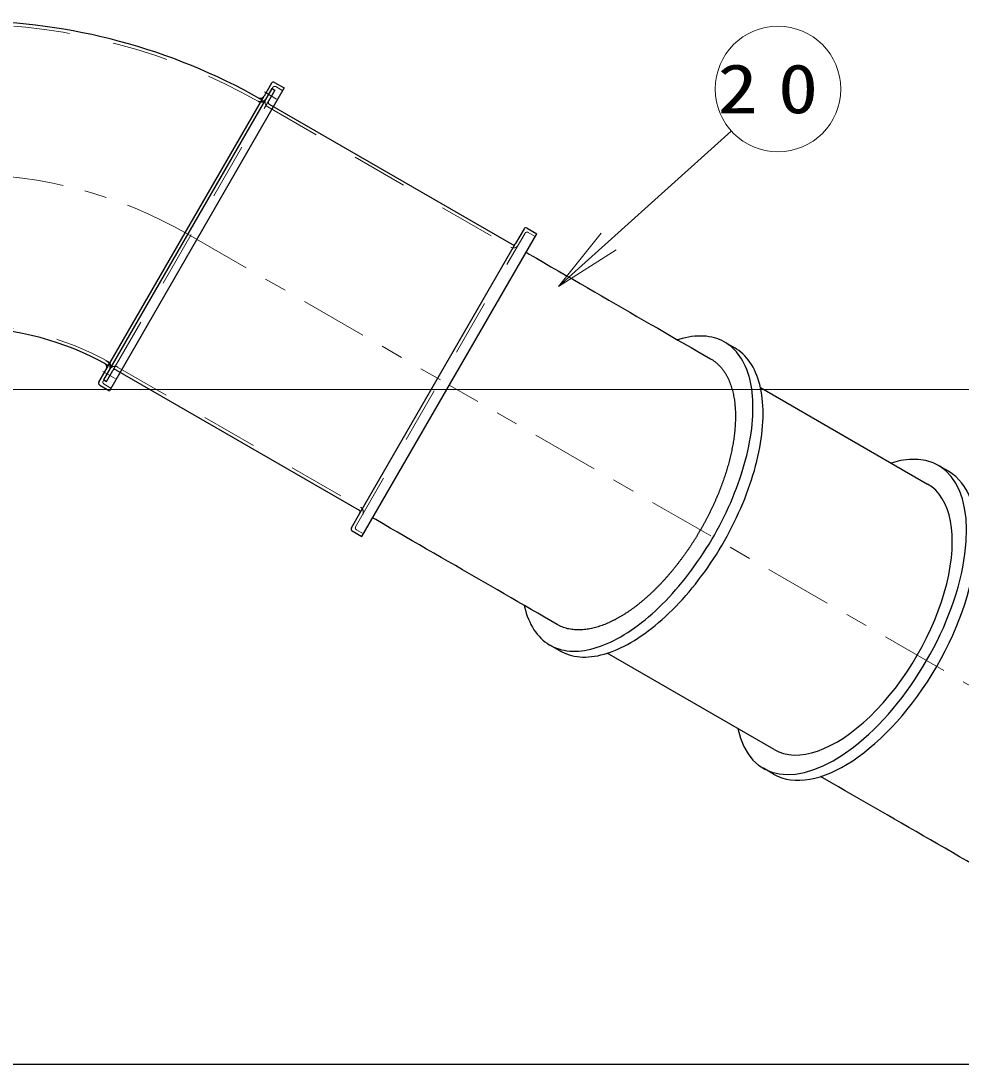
# Model space of a CAD drawing. Units: millimetres on the paper, scale 1:50. Extents: x -385 to 840, y 0 to 267.
# Drawn here: x 144.47 to 186.4, y 47.47 to 94.01 of the extents above; entities that cross this region are included whole.
import ezdxf

# ---------------------------------------------------------------- set-up
doc = ezdxf.new("R2010")
doc.units = ezdxf.units.MM
doc.linetypes.add('USER1', pattern=[4.5, 2.5, -2])
doc.linetypes.add('USER2', pattern=[6, 3, -1, 1, -1])
doc.layers.add('1_50', color=7, linetype='Continuous', lineweight=25)
doc.styles.add('ＭＳ ゴシック', font='')
doc.styles.get('ＭＳ ゴシック').set_extended_font_data('MS Gothic')

# ---------------------------------------------------------------- blocks, each defined once
blk = doc.blocks.new('open_arrow')
at = {"color": 0, "linetype": 'Continuous', "lineweight": -2}
blk.add_lwpolyline([(7.5, 1.25), (0, 0), (7.5, -1.25)], dxfattribs=at)

msp = doc.modelspace()

# ---------------------------------------------------------------- linework, layer by layer
at = {"layer": '1_50', "color": 140}
for p, q in [((155.651, 91.231), (155.32, 90.658)), ((155.787, 91.268), (156.22, 91.018)), ((148.172, 77.997), (155.672, 90.988)), ((156.22, 91.018), (148.42, 77.508)), ((155.793, 90.918), (155.513, 90.433)), ((155.672, 90.988), (155.793, 90.918)), ((147.951, 77.894), (155.32, 90.658)), ((155.55, 90.296), (166.393, 84.036)), ((166.909, 84.731), (166.529, 84.073)), ((167.046, 84.768), (167.479, 84.518)), ((159.679, 71.008), (167.479, 84.518)), ((159.589, 72.052), (166.529, 84.073)), ((148.293, 77.927), (148.573, 78.412)), ((148.71, 78.449), (159.553, 72.189)), ((147.987, 77.758), (148.42, 77.508)), ((148.172, 77.997), (148.293, 77.927)), ((159.209, 71.394), (159.589, 72.052)), ((159.246, 71.258), (159.679, 71.008))]:
    msp.add_line(p, q, dxfattribs=at)
at = {"layer": '1_50', "color": 140, "linetype": 'USER1', "lineweight": 13}
for p, q in [((148.142, 77.945), (155.702, 91.04)), ((155.839, 91.076), (156.15, 90.896)), ((148.573, 78.412), (155.513, 90.433)), ((155.48, 90.175), (166.323, 83.915)), ((159.4, 71.445), (166.96, 84.54)), ((167.097, 84.576), (167.409, 84.396)), ((148.78, 78.57), (159.623, 72.31)), ((148.179, 77.809), (148.49, 77.629)), ((159.437, 71.309), (159.749, 71.129))]:
    msp.add_line(p, q, dxfattribs=at)
at = {"layer": '1_50', "color": 140, "linetype": 'USER2', "lineweight": 13}
for p, q in [((155.874, 90.525), (155.33, 90.839)), ((151.922, 84.493), (163.18, 77.993)), ((148.674, 78.054), (148.13, 78.368))]:
    msp.add_line(p, q, dxfattribs=at)
at = {"layer": '1_50', "lineweight": 13}
for p, q in [((168.452, 82.157), (176.155, 89.096)), ((142.402, 77.572), (222.32, 77.572))]:
    msp.add_line(p, q, dxfattribs=at)
at = {"layer": '1_50', "color": 4}
for p, q in [((175.862, 79.678), (176.312, 79.418)), ((177.455, 77.649), (184.906, 73.348)), ((185.836, 73.919), (185.386, 74.179)), ((168.512, 65.908), (168.062, 66.168)), ((178.064, 61.501), (170.615, 65.802)), ((178.036, 60.409), (177.586, 60.669))]:
    msp.add_line(p, q, dxfattribs=at)
at = {"layer": '1_50', "color": 4, "linetype": 'USER2', "lineweight": 13}
msp.add_line((190.825, 62.032), (163.579, 77.763), dxfattribs=at)
at = {"layer": '1_50'}
msp.add_line((75.524, 47.472), (217.795, 47.472), dxfattribs=at)
at = {"layer": '1_50', "color": 4}
for points in [[(166.999, 83.686), (167.135, 83.608), (167.461, 83.42), (167.786, 83.231), (168.112, 83.044), (168.437, 82.856), (168.761, 82.669), (169.085, 82.482), (169.408, 82.295), (169.729, 82.11), (170.05, 81.924), (170.37, 81.74), (170.688, 81.556), (171.005, 81.373), (171.32, 81.191), (171.634, 81.01), (171.946, 80.83), (172.256, 80.651), (172.564, 80.473), (172.87, 80.296), (173.174, 80.121), (173.476, 79.947), (173.775, 79.774), (174.072, 79.603), (174.366, 79.433), (174.657, 79.265), (174.946, 79.098), (175.232, 78.933)], [(166.919, 67.936), (166.933, 67.873), (166.97, 67.728), (167.011, 67.588), (167.057, 67.453), (167.108, 67.322), (167.162, 67.197), (167.221, 67.077), (167.285, 66.962), (167.352, 66.853), (167.424, 66.749), (167.5, 66.651), (167.58, 66.558), (167.663, 66.471), (167.751, 66.39), (167.843, 66.315), (167.938, 66.246), (168.037, 66.182), (168.139, 66.125), (168.245, 66.074), (168.354, 66.03), (168.467, 65.991), (168.582, 65.959), (168.701, 65.933), (168.823, 65.913), (168.947, 65.9), (169.074, 65.893), (169.204, 65.892), (169.337, 65.898), (169.471, 65.91), (169.608, 65.928), (169.747, 65.953), (169.888, 65.984), (170.031, 66.021), (170.176, 66.065), (170.322, 66.115), (170.47, 66.171), (170.619, 66.233), (170.769, 66.301), (170.921, 66.375), (171.073, 66.455), (171.226, 66.54), (171.38, 66.632), (171.535, 66.729), (171.689, 66.832), (171.844, 66.94), (171.999, 67.054), (172.154, 67.173), (172.309, 67.297), (172.464, 67.427), (172.618, 67.561), (172.771, 67.7), (172.924, 67.844), (173.076, 67.993), (173.227, 68.145), (173.377, 68.303), (173.525, 68.464), (173.672, 68.629), (173.818, 68.799), (173.962, 68.972), (174.104, 69.148), (174.244, 69.328), (174.382, 69.512), (174.518, 69.698), (174.652, 69.887), (174.783, 70.079), (174.911, 70.274), (175.037, 70.471), (175.16, 70.67), (175.28, 70.871), (175.398, 71.074), (175.512, 71.279), (175.623, 71.485), (175.73, 71.693), (175.835, 71.901), (175.935, 72.111), (176.032, 72.321), (176.126, 72.532), (176.216, 72.743), (176.301, 72.955), (176.383, 73.166), (176.461, 73.377), (176.535, 73.588), (176.605, 73.798), (176.67, 74.007), (176.732, 74.215), (176.789, 74.423), (176.841, 74.628), (176.889, 74.833), (176.933, 75.035), (176.972, 75.236), (177.007, 75.434), (177.037, 75.631), (177.063, 75.824), (177.084, 76.016), (177.1, 76.204), (177.112, 76.389), (177.119, 76.572), (177.121, 76.751), (177.119, 76.926), (177.112, 77.098), (177.1, 77.266), (177.084, 77.43), (177.063, 77.591), (177.038, 77.747), (177.008, 77.898), (176.973, 78.045), (176.934, 78.188), (176.89, 78.325), (176.842, 78.458), (176.79, 78.586), (176.733, 78.709), (176.672, 78.826), (176.606, 78.938), (176.536, 79.045), (176.463, 79.146), (176.385, 79.241), (176.303, 79.331), (176.217, 79.415), (176.128, 79.493), (176.034, 79.566), (175.937, 79.632), (175.836, 79.692), (175.732, 79.746), (175.625, 79.794), (175.514, 79.836), (175.4, 79.871), (175.283, 79.9), (175.162, 79.923), (175.039, 79.939), (174.914, 79.95), (174.785, 79.953), (174.654, 79.951), (174.52, 79.942), (174.385, 79.927), (174.247, 79.905), (174.106, 79.877), (173.964, 79.843), (173.821, 79.803), (173.759, 79.783)], [(168.512, 65.908), (168.589, 65.865), (168.695, 65.814), (168.804, 65.77), (168.917, 65.731), (169.032, 65.699), (169.151, 65.673), (169.273, 65.653), (169.397, 65.64), (169.524, 65.633), (169.654, 65.632), (169.787, 65.638), (169.921, 65.65), (170.058, 65.669), (170.197, 65.693), (170.338, 65.724), (170.481, 65.762), (170.626, 65.805), (170.772, 65.855), (170.92, 65.911), (171.069, 65.973), (171.219, 66.041), (171.371, 66.115), (171.523, 66.195), (171.676, 66.281), (171.83, 66.372), (171.985, 66.469), (172.139, 66.572), (172.294, 66.681), (172.449, 66.794), (172.604, 66.913), (172.759, 67.038), (172.914, 67.167), (173.068, 67.301), (173.222, 67.44), (173.374, 67.584), (173.526, 67.733), (173.677, 67.886), (173.827, 68.043), (173.975, 68.204), (174.122, 68.37), (174.268, 68.539), (174.412, 68.712), (174.554, 68.889), (174.694, 69.069), (174.832, 69.252), (174.968, 69.438), (175.102, 69.627), (175.233, 69.819), (175.361, 70.014), (175.487, 70.211), (175.61, 70.41), (175.73, 70.611), (175.848, 70.814), (175.962, 71.019), (176.073, 71.225), (176.18, 71.433), (176.285, 71.642), (176.385, 71.851), (176.482, 72.061), (176.576, 72.272), (176.666, 72.483), (176.751, 72.695), (176.833, 72.906), (176.911, 73.117), (176.985, 73.328), (177.055, 73.538), (177.12, 73.747), (177.182, 73.956), (177.239, 74.163), (177.291, 74.369), (177.339, 74.573), (177.383, 74.775), (177.422, 74.976), (177.457, 75.174), (177.487, 75.371), (177.513, 75.565), (177.534, 75.756), (177.55, 75.944), (177.562, 76.13), (177.569, 76.312), (177.571, 76.491), (177.569, 76.666), (177.562, 76.838), (177.55, 77.006), (177.534, 77.171), (177.513, 77.331), (177.488, 77.487), (177.458, 77.638), (177.423, 77.785), (177.384, 77.928), (177.34, 78.065), (177.292, 78.198), (177.24, 78.326), (177.183, 78.449), (177.122, 78.566), (177.056, 78.678), (176.986, 78.785), (176.913, 78.886), (176.835, 78.982), (176.753, 79.071), (176.667, 79.155), (176.578, 79.234), (176.484, 79.306), (176.387, 79.372), (176.312, 79.418)], [(168.392, 67.086), (168.106, 67.251), (167.817, 67.417), (167.526, 67.586), (167.232, 67.755), (166.935, 67.927), (166.636, 68.099), (166.334, 68.274), (166.03, 68.449), (165.724, 68.626), (165.416, 68.804), (165.106, 68.983), (164.794, 69.163), (164.48, 69.344), (164.165, 69.526), (163.848, 69.709), (163.53, 69.893), (163.21, 70.077), (162.889, 70.262), (162.568, 70.448), (162.245, 70.635), (161.921, 70.821), (161.597, 71.009), (161.272, 71.196), (160.946, 71.384), (160.621, 71.572), (160.295, 71.761), (160.159, 71.839)], [(186.989, 56.348), (186.663, 56.537), (186.337, 56.725), (186.011, 56.913), (185.686, 57.101), (185.361, 57.288), (185.037, 57.476), (184.713, 57.662), (184.391, 57.849), (184.069, 58.034), (183.749, 58.219), (183.43, 58.404), (183.112, 58.587), (182.795, 58.77), (182.48, 58.952), (182.167, 59.132), (181.856, 59.312), (181.546, 59.491), (181.238, 59.669), (180.933, 59.845), (180.629, 60.02), (180.139, 60.303)]]:
    msp.add_lwpolyline(points, dxfattribs=at)
at = {"layer": '1_50', "lineweight": 13}
msp.add_circle((178.235, 90.97), 2.8, dxfattribs=at)
at = {"layer": '1_50', "color": 140}
for centre, radius, start, end in [((141.922, 67.172), 26.84, 60.5104, 89.4896), ((155.737, 91.181), 0.1, 60, 150), ((155.147, 90.758), 0.2, 240.7204, 330), ((155.184, 90.622), 0.1, 240.5104, 330), ((155.6, 90.383), 0.1, 150, 240), ((166.996, 84.681), 0.1, 60, 150), ((166.443, 84.123), 0.1, 240, 330), ((141.922, 67.172), 13.16, 61.053, 88.947), ((148.105, 78.562), 0.2, 330, 61.5033), ((148.243, 78.6), 0.1, 330, 61.053), ((148.66, 78.362), 0.1, 60, 150), ((148.037, 77.844), 0.1, 150, 240), ((159.503, 72.102), 0.1, 330, 60), ((159.296, 71.344), 0.1, 150, 240)]:
    msp.add_arc(centre, radius, start, end, dxfattribs=at)
at = {"layer": '1_50', "color": 140, "linetype": 'USER1', "lineweight": 13}
for centre, radius, start, end in [((141.922, 67.172), 26.7, 60.5104, 89.4896), ((155.789, 90.99), 0.1, 60, 150), ((155.147, 90.758), 0.34, 240.7204, 330), ((155.184, 90.622), 0.24, 240.5104, 330), ((155.6, 90.383), 0.24, 150, 240), ((167.047, 84.49), 0.1, 60, 150), ((166.443, 84.123), 0.24, 240, 330), ((141.922, 67.172), 13.3, 61.053, 89.0155), ((148.105, 78.562), 0.34, 330, 61.5033), ((148.243, 78.6), 0.24, 330, 61.053), ((148.66, 78.362), 0.24, 60, 150), ((148.229, 77.895), 0.1, 150, 240), ((159.503, 72.102), 0.24, 330, 60), ((159.487, 71.395), 0.1, 150, 240)]:
    msp.add_arc(centre, radius, start, end, dxfattribs=at)
at = {"layer": '1_50', "color": 140, "linetype": 'USER2', "lineweight": 13}
msp.add_arc((141.922, 67.172), 20, 60, 90, dxfattribs=at)
at = {"layer": '1_50', "color": 4}
for centre, major_axis, start_param, end_param in [((181.486, 67.424), (3.9, 6.755), 2.640218, 6.784559), ((181.936, 67.164), (3.9, 6.755), 3.141593, 6.283185), ((181.486, 67.424), (-3.42, -5.924), 6.282576, 9.424778)]:
    msp.add_ellipse(centre, major_axis=major_axis, ratio=0.499999, start_param=start_param, end_param=end_param, dxfattribs=at)
for points in [[(175.229, 78.932), (175.266, 78.912), (175.303, 78.891), (175.338, 78.869), (175.373, 78.846), (175.408, 78.823), (175.441, 78.797), (175.474, 78.771), (175.504, 78.742), (175.535, 78.714), (175.566, 78.686), (175.596, 78.657), (175.625, 78.627), (175.654, 78.597), (175.683, 78.566), (175.71, 78.534), (175.736, 78.502), (175.762, 78.468), (175.787, 78.435), (175.812, 78.401), (175.836, 78.367), (175.859, 78.331), (175.881, 78.296), (175.903, 78.261), (175.924, 78.224), (175.945, 78.188), (175.965, 78.151), (175.984, 78.114), (176.003, 78.077), (176.021, 78.039), (176.038, 78), (176.055, 77.962), (176.071, 77.924), (176.086, 77.885), (176.102, 77.846), (176.116, 77.806), (176.13, 77.767), (176.144, 77.727), (176.157, 77.687), (176.169, 77.647), (176.181, 77.607), (176.192, 77.567), (176.203, 77.526), (176.214, 77.486), (176.223, 77.445), (176.233, 77.404), (176.242, 77.364), (176.25, 77.323), (176.258, 77.281), (176.266, 77.24), (176.273, 77.199), (176.28, 77.158), (176.287, 77.116), (176.293, 77.075), (176.298, 77.033), (176.303, 76.992), (176.308, 76.95), (176.312, 76.909), (176.317, 76.867), (176.32, 76.825), (176.324, 76.784), (176.327, 76.742), (176.33, 76.7), (176.332, 76.658), (176.334, 76.616), (176.336, 76.575), (176.337, 76.533), (176.338, 76.491), (176.339, 76.449), (176.339, 76.407), (176.339, 76.365), (176.339, 76.323), (176.338, 76.282), (176.338, 76.24), (176.337, 76.198), (176.335, 76.156), (176.334, 76.114), (176.332, 76.072), (176.33, 76.03), (176.327, 75.989), (176.325, 75.947), (176.322, 75.905), (176.319, 75.863), (176.315, 75.822), (176.312, 75.78), (176.308, 75.738), (176.304, 75.697), (176.299, 75.655), (176.295, 75.613), (176.29, 75.572), (176.285, 75.53), (176.28, 75.489), (176.274, 75.447), (176.269, 75.406), (176.263, 75.364), (176.257, 75.323), (176.25, 75.281), (176.244, 75.24), (176.237, 75.199), (176.23, 75.157), (176.223, 75.116), (176.215, 75.075), (176.208, 75.034), (176.2, 74.993), (176.192, 74.951), (176.184, 74.91), (176.176, 74.869), (176.167, 74.828), (176.159, 74.787), (176.15, 74.746), (176.141, 74.706), (176.131, 74.665), (176.122, 74.624), (176.112, 74.583), (176.103, 74.542), (176.093, 74.502), (176.083, 74.461), (176.072, 74.421), (176.062, 74.38), (176.051, 74.339), (176.04, 74.299), (176.03, 74.259), (176.019, 74.218), (176.007, 74.178), (175.996, 74.138), (175.984, 74.097), (175.973, 74.057), (175.961, 74.017), (175.949, 73.977), (175.937, 73.937), (175.924, 73.897), (175.912, 73.857), (175.899, 73.817), (175.886, 73.777), (175.874, 73.737), (175.86, 73.697), (175.847, 73.658), (175.834, 73.618), (175.82, 73.578), (175.807, 73.539), (175.793, 73.499), (175.779, 73.46), (175.765, 73.42), (175.751, 73.381), (175.736, 73.342), (175.722, 73.302), (175.707, 73.263), (175.693, 73.224), (175.678, 73.185), (175.663, 73.146), (175.648, 73.107), (175.632, 73.068), (175.617, 73.029), (175.601, 72.99), (175.586, 72.951), (175.57, 72.912), (175.554, 72.874), (175.538, 72.835), (175.522, 72.796), (175.505, 72.758), (175.489, 72.719), (175.473, 72.681), (175.456, 72.642), (175.439, 72.604), (175.422, 72.566), (175.405, 72.527), (175.388, 72.489), (175.371, 72.451), (175.353, 72.413), (175.336, 72.375), (175.318, 72.337), (175.3, 72.299), (175.282, 72.261), (175.264, 72.224), (175.246, 72.186), (175.228, 72.148), (175.209, 72.111), (175.191, 72.073), (175.172, 72.035), (175.154, 71.998), (175.135, 71.96), (175.116, 71.923), (175.097, 71.886), (175.078, 71.848), (175.059, 71.811), (175.04, 71.774), (175.02, 71.737), (175.001, 71.7), (174.981, 71.663), (174.96, 71.626), (174.94, 71.59), (174.919, 71.553), (174.899, 71.517), (174.878, 71.481), (174.857, 71.444), (174.836, 71.408), (174.816, 71.372), (174.795, 71.335), (174.775, 71.299)], [(174.775, 71.299), (174.753, 71.263), (174.732, 71.226), (174.711, 71.19), (174.69, 71.154), (174.669, 71.118), (174.648, 71.082), (174.626, 71.046), (174.605, 71.01), (174.584, 70.974), (174.562, 70.938), (174.54, 70.903), (174.517, 70.867), (174.495, 70.832), (174.472, 70.796), (174.45, 70.761), (174.427, 70.726), (174.404, 70.691), (174.381, 70.656), (174.358, 70.621), (174.335, 70.586), (174.312, 70.551), (174.288, 70.517), (174.265, 70.482), (174.242, 70.447), (174.218, 70.412), (174.194, 70.378), (174.17, 70.344), (174.147, 70.309), (174.123, 70.275), (174.098, 70.241), (174.074, 70.207), (174.05, 70.173), (174.025, 70.139), (174.001, 70.105), (173.976, 70.071), (173.951, 70.037), (173.926, 70.004), (173.901, 69.97), (173.876, 69.937), (173.851, 69.903), (173.825, 69.87), (173.8, 69.837), (173.774, 69.803), (173.749, 69.77), (173.723, 69.737), (173.697, 69.705), (173.671, 69.672), (173.645, 69.639), (173.618, 69.606), (173.592, 69.574), (173.565, 69.542), (173.539, 69.509), (173.512, 69.477), (173.485, 69.445), (173.459, 69.413), (173.432, 69.381), (173.404, 69.349), (173.377, 69.317), (173.35, 69.285), (173.322, 69.254), (173.295, 69.222), (173.267, 69.191), (173.239, 69.16), (173.211, 69.128), (173.183, 69.097), (173.155, 69.066), (173.127, 69.035), (173.099, 69.004), (173.07, 68.974), (173.042, 68.943), (173.013, 68.912), (172.984, 68.882), (172.955, 68.852), (172.926, 68.822), (172.897, 68.792), (172.868, 68.762), (172.839, 68.732), (172.809, 68.702), (172.779, 68.672), (172.75, 68.643), (172.72, 68.614), (172.69, 68.584), (172.66, 68.555), (172.629, 68.527), (172.599, 68.498), (172.568, 68.469), (172.538, 68.441), (172.507, 68.412), (172.476, 68.384), (172.445, 68.356), (172.414, 68.328), (172.383, 68.3), (172.351, 68.272), (172.32, 68.244), (172.288, 68.217), (172.256, 68.19), (172.225, 68.163), (172.193, 68.136), (172.16, 68.109), (172.128, 68.082), (172.096, 68.056), (172.063, 68.029), (172.031, 68.003), (171.998, 67.977), (171.965, 67.951), (171.932, 67.926), (171.899, 67.9), (171.865, 67.875), (171.832, 67.85), (171.798, 67.825), (171.764, 67.8), (171.73, 67.775), (171.696, 67.751), (171.662, 67.727), (171.628, 67.703), (171.594, 67.679), (171.559, 67.655), (171.524, 67.632), (171.489, 67.609), (171.454, 67.586), (171.419, 67.563), (171.384, 67.54), (171.348, 67.518), (171.313, 67.496), (171.277, 67.474), (171.241, 67.453), (171.205, 67.431), (171.169, 67.41), (171.133, 67.39), (171.096, 67.369), (171.06, 67.349), (171.023, 67.329), (170.986, 67.309), (170.949, 67.289), (170.911, 67.27), (170.874, 67.251), (170.837, 67.233), (170.799, 67.215), (170.761, 67.197), (170.723, 67.179), (170.685, 67.162), (170.647, 67.145), (170.608, 67.128), (170.57, 67.112), (170.531, 67.096), (170.492, 67.08), (170.453, 67.065), (170.414, 67.05), (170.375, 67.036), (170.335, 67.022), (170.295, 67.009), (170.256, 66.995), (170.216, 66.983), (170.176, 66.971), (170.136, 66.959), (170.095, 66.948), (170.055, 66.937), (170.014, 66.926), (169.973, 66.917), (169.933, 66.907), (169.892, 66.899), (169.851, 66.891), (169.809, 66.883), (169.768, 66.876), (169.727, 66.87), (169.685, 66.863), (169.644, 66.858), (169.602, 66.854), (169.561, 66.85), (169.519, 66.846), (169.477, 66.844), (169.435, 66.842), (169.393, 66.84), (169.351, 66.84), (169.31, 66.84), (169.268, 66.841), (169.226, 66.843), (169.184, 66.846), (169.142, 66.849), (169.101, 66.854), (169.059, 66.859), (169.018, 66.865), (168.976, 66.872), (168.935, 66.879), (168.894, 66.887), (168.853, 66.897), (168.813, 66.907), (168.772, 66.918), (168.733, 66.932), (168.693, 66.945), (168.654, 66.961), (168.615, 66.976), (168.576, 66.991), (168.536, 67.005), (168.499, 67.023), (168.461, 67.042), (168.426, 67.065), (168.391, 67.087)]]:
    msp.add_open_spline(points, degree=3, knots=[0, 0, 0, 0, 1, 1, 1, 2, 2, 2, 3, 3, 3, 4, 4, 4, 5, 5, 5, 6, 6, 6, 7, 7, 7, 8, 8, 8, 9, 9, 9, 10, 10, 10, 11, 11, 11, 12, 12, 12, 13, 13, 13, 14, 14, 14, 15, 15, 15, 16, 16, 16, 17, 17, 17, 18, 18, 18, 19, 19, 19, 20, 20, 20, 21, 21, 21, 22, 22, 22, 23, 23, 23, 24, 24, 24, 25, 25, 25, 26, 26, 26, 27, 27, 27, 28, 28, 28, 29, 29, 29, 30, 30, 30, 31, 31, 31, 32, 32, 32, 33, 33, 33, 34, 34, 34, 35, 35, 35, 36, 36, 36, 37, 37, 37, 38, 38, 38, 39, 39, 39, 40, 40, 40, 41, 41, 41, 42, 42, 42, 43, 43, 43, 44, 44, 44, 45, 45, 45, 46, 46, 46, 47, 47, 47, 48, 48, 48, 49, 49, 49, 50, 50, 50, 51, 51, 51, 52, 52, 52, 53, 53, 53, 54, 54, 54, 55, 55, 55, 56, 56, 56, 57, 57, 57, 58, 58, 58, 59, 59, 59, 60, 60, 60, 61, 61, 61, 62, 62, 62, 63, 63, 63, 64, 64, 64, 65, 65, 65, 66, 66, 66, 66], dxfattribs=at)

# ---------------------------------------------------------------- block references
at = {"layer": '1_50', "lineweight": 13, "xscale": 0.4, "yscale": 0.4, "rotation": 42}
msp.add_blockref('open_arrow', (168.452, 82.157), dxfattribs=at)

# ---------------------------------------------------------------- texts
at = {"layer": '1_50', "insert": (178.235, 90.97), "char_height": 2.199, "attachment_point": 5, "style": 'ＭＳ ゴシック'}
msp.add_mtext('\\T1.5;\\W1.2;20', dxfattribs=at)

doc.saveas('drawing.dxf')
